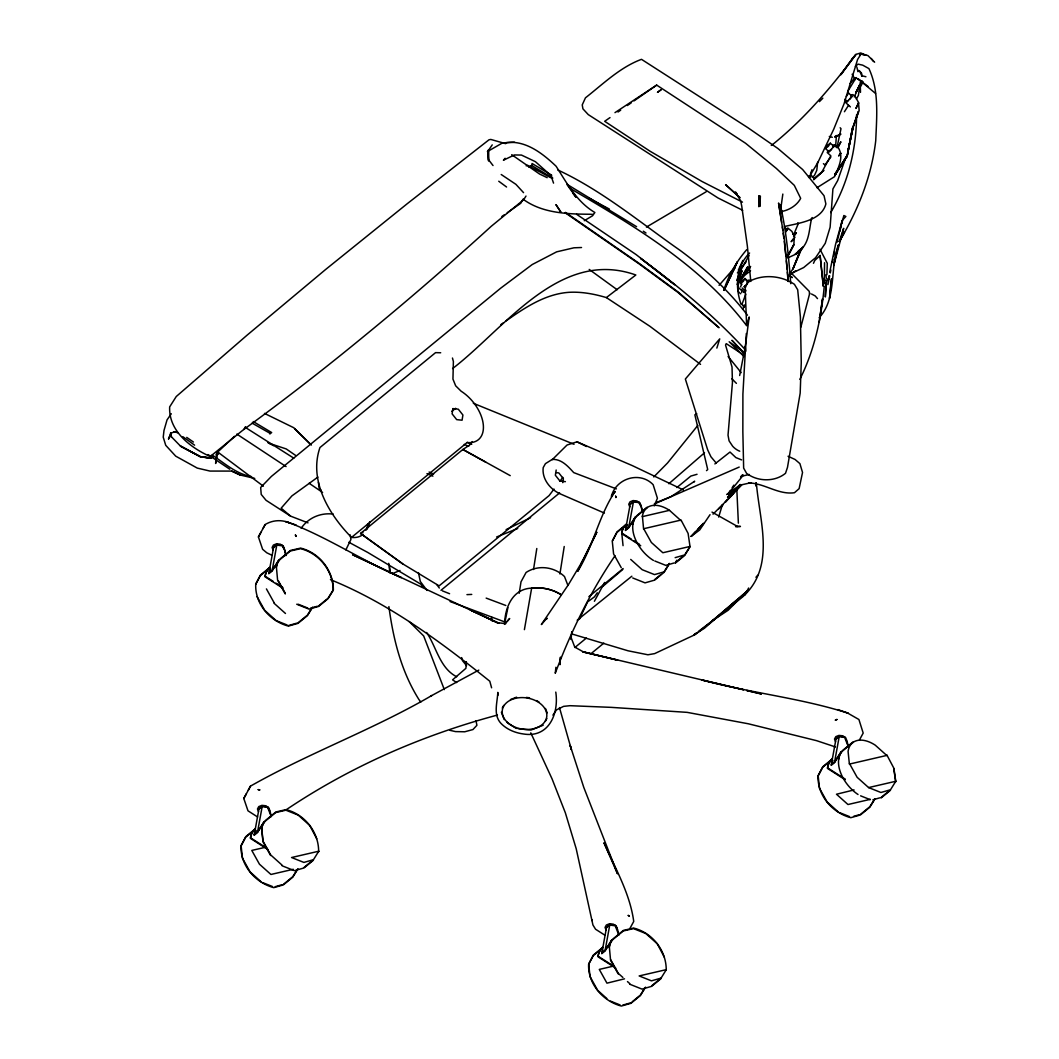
<?xml version="1.0" encoding="UTF-8"?>
<svg xmlns="http://www.w3.org/2000/svg" width="1059" height="1059" viewBox="0 0 1059 1059"><rect width="100%" height="100%" fill="white"/><g stroke="black" fill="none" stroke-linecap="round" stroke-linejoin="round"><path stroke-width="1.5" d="M741.763 292.562L741.777 289.848L744.636 292.456M758.919 195.968L758.734 206.677L760.044 205.975L760.362 196.074L758.919 195.968L760.044 205.975M737.938 290.047L738.11 283.468L742.002 270.654L738.467 279.563M418.464 572.628L420.304 581.47L427.042 590.472M826.92 274.678L827.278 263.281L819.931 249.143M856.559 114.809C856.532 148.856 848.166 183.313 830.693 212.607M826.02 282.038L825.318 296.983L826.642 281.072L828.217 278.464M560.396 657.679L559.986 664.695L560.423 657.109M215.93 458.838L215.652 463.471L216.738 455.608L218.697 453.239L215.97 454.946M466.357 661.743L465.907 668.308L452.577 679.852L456.654 682.565M824.299 283.786L824.551 262.725M756.086 482.798L755.861 486.002L756.166 482.851M835.591 146.804L836.411 135.512M746.33 333.506L742.902 394.067L742.849 431.635L743.643 468.104L746.582 473.347C757.609 481.699 774.672 482.176 785.513 473.294L787.486 467.376L800.18 393.114L801.266 362.615L800.392 316.906L797.692 289.782L794.422 284.315C780.973 275.221 761.725 273.791 747.694 282.329L745.152 288.101L746.608 325.153L749.19 316.959L745.324 346.359L739.659 375.508M571.754 631.654L571.079 639.398L570.894 636.975L574.759 647.089L583.906 652.185L617.847 660.207L582.635 651.722L743.603 689.753L701.72 679.957C750.076 692.904 800.419 697.934 848.127 713.184L837.828 709.57M810.373 177.171L810.572 174.854L814.437 178.389L823.889 170.353L813.577 179.726L821.877 171.968L830.812 155.805L827.264 152.562L827.913 150.841M817.627 162.212L816.793 170.287L814.477 175.397L812.279 177.488M824.259 286.248C821.334 318.388 814.397 350.37 799.836 379.387M555.922 667.249L555.247 673.286C570.629 632.395 590.194 592.127 615.001 555.776M828.76 279.272L828.906 275.803M862.145 81.808L859.498 87.46L858.386 95.456L856.387 98.95M782.839 194.062L780.867 208.027L781.873 213.64L780.298 204.665C786.215 230.597 788.717 257.191 790.742 283.68M819.15 322.399L822.539 298.81L819.812 317.713M841.68 223.873L843.851 215.52L845.876 216.46L842.196 220.51L835.604 244.192L829.74 272.031M519.214 593.265L521.002 581.841L526.085 572.469C538.038 564.553 554.32 566.697 564.5 576.559L567.915 585.428M533.524 569.504L536.807 548.509M556.174 470.011L555.353 475.253L559.973 481.064L565.4 481.66M562.779 482.652L563.401 478.734L558.795 472.91L556.081 472.618M559.92 573.965L564.222 546.51M740.4 286.91L741.949 284.143M744.927 278.477L743.352 281.297L740.215 283.865L741.79 281.059L744.927 278.477L748.276 281.495L747.019 282.21M524.404 629.642L531.644 588.142A32.908 23.073 8.9 0 1 560.767 594.509A32.908 23.073 8.9 0 0 531.644 588.142C512.794 588.791 505.077 607.059 504.64 623.499L507.883 607.694M276.796 545.094L273.513 547.781L268.88 573.171L272.176 570.47L276.796 545.094L282.25 545.822L284.527 550.018L285.904 555.618M264.075 821.625L257.536 832.017L254.253 834.704L258.886 809.328L262.169 806.627L267.609 807.368L270.919 815.761M257.536 832.017L262.169 806.627M633.428 501.86L630.145 504.561L625.512 529.937L628.794 527.25L633.428 501.86L638.868 502.601L641.158 506.798L642.522 512.397M609.746 925.036L606.463 927.737L601.83 953.126L605.126 950.426L609.746 925.036L615.2 925.778L618.509 934.184M839.205 736.68L835.922 739.381L831.289 764.77L834.571 762.07L839.205 736.68L844.645 737.421L847.955 745.814M832.387 262.38L832.996 259.336M833.605 256.291L834.518 251.738M827.926 284.606L829.687 275.83M830.282 272.918L830.865 269.992M839.615 231.564L842.196 220.51M788.24 254.319L787.644 256.728L793.866 244.576L794.25 237.825L791.152 241.717L794.899 237.428L791.907 231.392L787.817 228.042L785.95 229.101M809.764 293.158L800.829 327.244M836.888 242.432L839.244 233.139M839.655 231.59L841.27 225.421M724.237 288.975C728.883 274.625 736.773 261.149 746.661 249.739M718.664 517.044L722.437 504.6M716.85 348.093L719.736 338.854L685.358 379.016L707.69 449.903L710.933 456.773L716.109 462.942M808.533 177.118L808.864 176.125M855.407 66.307L858.055 64.136L862.728 65.168L868.923 68.597C879.288 90.836 876.693 116.755 875.74 140.635C871.583 176.628 857.869 210.688 839.231 241.558L843.679 228.334L833.751 265.478L838.437 244.907C829.554 268.126 837.192 298.506 819.11 317.793M845.691 157.751L837.669 180.612L832.917 188.912L830.124 227.222L825.239 243.345L815.602 257.694L803.662 267.556L789.776 274.255M505.606 142.74C525.37 139.775 542.658 153.476 556.081 166.223C567.015 183.273 576.771 201.885 594.867 212.502L592.537 215.771L584.277 220.709M800.723 249.646L792.939 268.96L789.643 273.526M829.171 150.378L828.734 151.543L825.424 148.472L827.476 145.282L830.322 143.19L833.685 146.195L832.665 146.592M830.322 143.19L828.284 146.367L825.424 148.472M270.548 568.789L268.801 573.726L272.084 571.026L278.623 560.648M254.253 834.704L255.921 830.322M255.828 830.878L254.16 835.273L257.443 832.573L263.982 822.181M627.656 524.655L625.432 530.493L628.715 527.806L635.241 517.414M742.002 304.185L745.827 294.137M602.942 950.201L601.75 953.682L605.033 950.982L611.559 940.604M832.956 760.388L831.196 765.326L834.492 762.626L841.018 752.234M736.76 280.317L740.89 269.926L749.137 255.338M800.683 249.593L792.939 268.96L801.729 248.574L801.134 249.315C809.42 241.677 809.129 229.287 811.432 219.253L810.612 220.351L812.134 217.558M572.032 634.01L628.053 650.795L647.923 654.78L654.647 653.615L695.22 634.566L742.915 596.667C775.612 566.896 759.846 522.272 756.497 484.493M171.002 433.105L168.54 438.956L171.002 433.105L175.384 431.609M810.545 173.477L812.054 169.903L811.631 170.83M836.941 147.73L841.005 128.668L840.171 127.782M744.901 594.999L748.634 588.01M850.986 96.382L851.899 96.104L848.55 93.086L846.34 96.382M846.247 100.499L845.439 102.379L850.377 106.906M525.992 196.061L523.689 199.701L491.23 226.308A2142.251 809.751 -57.4 0 1 366.533 334.181A2142.251 809.738 -57.4 0 1 243.808 429.477M859.498 87.46L861.973 82.231M860.292 86.004L862.198 81.781M854.256 96.898L860.08 84.177M813.458 263.307L814.755 260.501L820.103 255.484L823.306 286.182L820.103 255.484M738.322 270.164L742.822 260.435M793.575 235.072L798.354 223.423L797.692 222.893M579.299 619.383L587.56 601.936L594.456 596.852L597.289 592.775M859.921 84.204L855.725 92.848L862.105 81.212M596.786 532.306L577.711 571.317C593.252 546.325 598.851 515.746 615.067 491.455M838.172 147.254L840.886 141.774L837.616 147.532M596.72 532.359L581.404 563.031L583.84 558.861L568.524 584.489L541.348 624.558L546.947 618.125M839.231 241.558L844.46 232.464M255.656 584.515L260.315 575.659L269.701 567.968A29.864 18.069 50.6 0 0 265.041 576.811L282.727 588.089M612.38 540.725L617.04 531.883L626.412 524.179A29.864 18.069 50.6 0 0 621.765 533.021L623.049 545.663M787.049 257.403L793.866 244.576L787.102 257.311M710.033 514.674L699.695 529.95L691.103 536.423L695.617 531.644M863.125 81.887L860.345 87.05L860.49 92.371M272.216 555.406L266.789 552.798L262.619 549.29L258.422 536.953L260.991 532.214M262.963 528.6L265.147 524.562C272.388 520.088 281.35 519.492 289.173 522.749C328.131 537.495 363.038 561.217 401.335 577.618L352.594 554.717L497.227 622.666L499.186 623.288L470.222 609.918L497.227 622.666L505.778 623.658M257.575 816.952L247.991 810.823L243.795 798.499L246.35 793.76M248.322 790.133L250.506 786.109C309.254 752.777 373.258 729.598 431.754 695.551L430.616 696.16L478.814 670.109M258.422 536.953L265.147 524.562M243.795 798.499L250.506 786.109M502.257 708.074L503.713 705.4M545.385 721.179L546.841 718.505M629.946 928.399L633.732 921.436C629.92 893.412 615.253 868.301 603.974 842.765L617.516 873.807L583.8 787.446L570.179 745.47L571.41 749.653L559.47 707.571M859.405 740.042L863.191 733.08L858.915 719.511L847.346 712.892M594.39 601.274L604.636 582.463M654.263 505.831L657.414 498.246L653.138 484.678C639.914 470.884 616.06 478.191 611.361 496.38L615.16 491.667M523.12 199.079L520.763 203.249L507.261 212.727M738.467 282.952L747.813 266.669L737.223 284.474M808.838 177.541L817.892 162.451L833.751 129.172L844.036 103.822L857.578 59.503L860.782 54.38L859.564 55.094M311.968 607.84L307.467 615.094L298.082 622.798M312.63 607.191L307.388 615.65L298.003 623.354L288.405 626.094C269.846 621.289 254.663 603.564 255.748 583.946L260.408 575.103L269.793 567.399A29.864 18.069 50.6 0 0 265.134 576.255L273.288 581.457M328.118 598.15L333.373 589.678C333.228 570.404 319.355 552.705 300.624 548.099L290.431 550.455L281.045 558.159A29.864 18.069 50.6 0 0 276.399 567.002L277.604 580.2L285.255 593.953M297.341 869.386L292.84 876.64L283.455 884.344M298.003 868.724L292.747 877.196L283.362 884.9L273.778 887.641C255.391 882.862 240.34 865.441 241.028 846.048L245.688 837.206L255.073 829.501A29.864 18.069 50.6 0 0 250.414 838.344L268.086 849.636M669.354 563.401L664.099 571.86L654.515 574.6L642.191 569.702L630.714 559.417M669.262 563.957L664.006 572.416L654.634 580.12L645.037 582.86L632.726 577.962M676.86 560.198L675.364 562.62L683.571 555.882M689.991 546.457L662.841 552.745L651.364 542.473L643.7 528.719L681.043 520.062L688.112 533.432L689.991 546.457L684.749 554.916L675.152 557.656M689.912 547.013L684.657 555.472L675.271 563.176M644.918 987.795L640.417 995.05L632.21 1001.788M645.58 987.147L640.338 995.606L630.952 1003.31L621.355 1006.05C602.981 1001.284 587.917 983.864 588.605 964.471L593.265 955.615L602.65 947.911A29.864 18.069 50.6 0 0 597.991 956.767L615.676 968.045M661.068 978.106L666.323 969.634L639.159 975.935L651.47 980.846L661.068 978.106L651.682 985.81M874.377 799.439L869.876 806.693L860.49 814.397M875.038 798.777L869.783 807.249L860.398 814.953L850.814 817.694C832.427 812.928 817.376 795.508 818.064 776.101L822.724 767.259L832.109 759.555A29.864 18.069 50.6 0 0 827.45 768.397L845.122 779.689M886.82 754.882L893.889 768.252L895.768 781.277L890.513 789.749L880.929 792.489L868.605 787.578L857.128 777.293L849.477 763.539M847.65 91.603L856.175 77.611L855.182 79.584L852.138 74.236M272.176 570.47L278.702 560.092M628.794 527.25L635.334 516.858M605.126 950.426L611.652 940.048M834.571 762.07L841.111 751.678M691.103 536.423L703.52 523.292L697.881 529.262M844.42 111.725L848.537 105.344M730.392 490.396L727.811 494.328L743.299 475.173M732.113 487.762L733.847 485.141M345.869 549.859L350.9 539.547L350.238 534.914M245.648 426.724L243.822 429.411L210.198 456.522C190.342 447.6 168.487 430.907 169.665 406.894L176.257 396.516L246.959 335.279L325.444 269.635L407.252 203.699L489.006 139.788L490.807 139.444L505.673 143.667M834.863 174.258L836.623 171.664M838.397 169.069L847.213 156.123L852.469 127.835L847.332 155.143L835.352 174.589L835.908 172.591M492.236 144.871L487.842 151.291L488.583 161.008L488.464 149.822L488.424 159.552L493.017 165.535M734.84 268.205L729.452 276.108L730.604 277.008M552.904 715.143L556.478 709.914L563.587 706.366L569.98 705.691L611.175 707.359L687.159 712.363L748.276 723.774L816.489 740.638L835.366 746.913L833.923 746.608M834.916 174.206L847.213 156.123L834.638 175.582L847.332 155.143L853.091 127.054L859.167 110.48L858.492 102.842L855.937 108.442L858.77 102.961L855.037 96.223L852.826 94.595L851.476 94.992M702.183 525.383L702.845 524.457M748.144 282.382L748.938 281.244L746.688 284.341M786.811 230.478L787.605 229.353L785.46 232.252M743.921 307.295L744.715 306.17L742.571 309.069M833.248 147.373L833.949 146.394L828.76 151.98L831.606 149.412M732.444 494.54L733.887 492.581M741.194 279.152L750.632 266.418M855.063 77.678L850.192 83.542M830.852 157.036L824.921 164.966L823.425 163.655M554.003 489.086L549.078 495.599L439.114 585.865L402.738 563.878L360.563 533.471L462.876 449.479L469.375 445.243A39.633 26.25 53.7 0 0 472.248 441.59M559.907 481.263L562.858 477.344M742.28 277.59L750.288 267.12M794.528 235.204L796.408 232.755L793.575 236.422M737.607 282.899L749.587 267.675M746.052 261.97L737.368 272.878M849.517 99.52L852.018 96.462L846.79 101.982L847.822 101.095M749.587 253.008C735.926 266.458 735.065 286.486 740.89 303.88M731.729 495.506L713.025 514.158M697.815 425.466L667.501 463.021L653.774 476.934M860.146 82.681L861.814 80.722M507.009 621.593L509.683 618.482L504.494 624.386M755.941 577.274L757.635 575.315M171.306 413.765L167.044 419.893L163.986 430.51L163.232 437.155L165.733 445.323L175.728 456.164L197.265 468.091L209.986 471.07L231.802 471.083L240.3 475.041L254.742 478.416M505.117 158.268L503.422 160.213L514.422 154.958L521.465 155.064L535.404 161.67L551.686 176.204M719.061 285.334L735.37 266.736M743.934 292.456L745.893 290.245M727.348 499.874L725.163 502.31L741.631 485.075M740.585 476.934L742.597 474.697M301.153 528.269C308.381 517.692 320.652 512.543 333.254 514.078M740.188 484.493L727.546 497.439L740.148 484.651M819.428 101.638L822.83 98.183M552.242 459.685L567.055 445.018L576.996 441.815L632.448 465.669L683.333 489.92M746.794 284.143L743.961 286.936L744.768 286.234M234.449 436.321L217.73 452.021L263.373 486.187M718.584 508.942L723.271 504.547M706.499 470.633L707.716 469.561L694.863 414.837L696.743 413.738M693.46 482.308L694.691 481.236L670.916 496.697L655.481 502.906M668.838 483.738L704.5 452.815M737.501 599.553L704.394 628.278L693.883 634.87L696.425 632.951M742.412 595.343L746.092 592.18L728.115 610.275L711.701 621.09M631.852 576.215L577.195 620.217M602.624 586.567L622.692 569.517M452.59 368.572C505.381 328.038 559.708 247.965 635.85 274.996L606.357 297.579C594.231 293.952 581.523 291.596 568.895 292.324C545.319 293.978 524.986 307.534 506.242 320.811M591.107 653.602L603.842 643.117M273.606 547.225L276.889 544.525L282.329 545.266L284.619 549.462L285.983 555.062M440.69 352.766L435.567 352.634L319.95 447.547C308.579 480.415 328.925 514.581 351.522 537.416L467.151 442.503A32.763 19.817 50.6 0 0 483.235 424.156A32.763 19.817 50.6 0 0 461.128 391.208L455.661 385.807L452.948 379.109L453.384 361.529L452.458 358.021M318.733 605.854L326.94 599.103M440.981 590.3L559.602 492.925M258.965 808.772L262.248 806.071L267.702 806.812L269.992 811.009L271.356 816.608M630.237 504.005L633.52 501.304L638.961 502.045L641.251 506.242L642.614 511.841M647.062 507.235L637.677 514.939A29.864 18.069 50.6 0 0 633.017 523.781A29.864 18.069 50.6 0 0 653.456 560.449M646.97 507.791L637.597 515.495A29.864 18.069 50.6 0 0 632.938 524.337M676.86 487.55L690.839 476.073L697.047 474.286M588.87 596.694L623.142 568.564M726.673 494.5L739.897 485.194L750.884 482.719L748.753 482.904C764.651 483.288 778.378 495.016 794.462 492.726L799.121 488.649L802.537 472.473L799.902 463.63L795.071 459.474L788.042 456.257M304.092 867.387L312.312 860.649M654.714 579.564L660.578 574.759M313.398 860.239L304.012 867.943L294.415 870.683L282.104 865.785M574.878 647.512L586.355 638.087M606.555 927.181L609.838 924.481L615.279 925.222L617.569 929.418L618.933 935.018M836.001 738.825L839.284 736.124L844.738 736.865M852.839 742.055L843.454 749.759A29.864 18.069 50.6 0 0 838.794 758.601A29.864 18.069 50.6 0 0 858.028 794.502M852.747 742.611L843.361 750.315A29.864 18.069 50.6 0 0 838.715 759.157M881.128 797.44L889.348 790.702M660.975 978.662L651.589 986.366L642.006 989.106L629.681 984.195M881.048 798.009L890.434 790.305M750.566 270.76L740.387 278.636M451.849 411.289L455.648 408.297M714.878 463.935L730.008 452.047L735.886 457.594L741.618 459.91M698.953 631.032L715.407 618.535L747.283 591.054L712.8 620.283M771.27 145.44L773.864 143.508C805.489 117.748 831.633 86.878 855.937 54.419L860.702 52.95L865.958 55.147L862 54.274L867.864 55.531L874.628 62.229M317.899 477.093L291.9 495.903L281.151 508.174L290.563 516.13L308.01 522.855M789.021 275.433L795.693 270.694M500.841 324.636L503.541 322.73M501.86 216.513L504.561 214.62M610.01 117.589L604.676 121.308L649.988 151.185L701.958 181.46L742.478 202.137M618.019 112.016L620.68 110.162M627.352 105.529L631.349 102.736M634.023 100.883L656.686 85.104L745.549 143.243L776.393 168.487L794.316 185.378L800.67 198.364C796.937 205.512 788.981 210.264 781.145 211.588M794.885 233.324L792.873 234.185M285.97 809.91C350.622 766.385 422.289 735.198 497.439 715.063M487.365 151.609L502.496 142.925L514.568 142.224M614.975 112.638L656.686 85.104M798.34 250.89L801.994 248.508L795.163 254.345L803.384 246.946L796.739 253.763L787.737 257.906M213.256 456.641L210.542 458.348L211.482 457.978L200.522 456.839L180.414 446.117L200.667 456.72L210.966 458.176L200.522 456.839L180.295 445.892L170.83 436.202L171.465 437.115L170.486 433.105M816.966 187.734L834.518 176.668C838.291 167.851 844.248 156.811 838.251 147.704L834.598 144.673L833.089 145.255M363.25 531.817L360.563 533.471L402.738 563.878M706.154 191.785L646.414 227.089M529.235 167.031L531.75 165.548L532.068 163.51L551.673 175.185M529.09 167.097L531.75 165.548L552.811 178.097M785.685 230.306L786.943 229.604L784.706 227.592M740.625 279.602L741.763 278.954L737.461 283.891M747.283 280.992L749.15 279.933M743.074 305.919L744.927 304.86M834.902 137.339L840.502 134.241M840.568 134.096L837.775 135.592L840.74 134.016M530.599 517.692L506.109 529.619M517.732 528.494L496.631 536.979M739.208 467.072L654.263 503.978M393.048 573.369L399.984 570.483M510.478 699.575L516.58 697.166M543.201 725.203L530.996 730.022L517.957 728.632M847.637 93.364L848.55 93.086M526.191 165.826L527.739 165.363L551.077 177.859M310.512 608.197L317.356 606.238M288.498 625.538L296.719 623.182M673.987 563.017L665.767 565.36L654.819 560.992M275.234 886.687L282.078 884.728M872.92 799.797L879.764 797.837M853.633 816.357L859.114 814.781M622.811 1005.097L631.032 1002.754M545.689 619.012L547.172 618.641M854.07 789.921L836.491 794.237L847.968 804.522L870.326 799.333M624.519 978.834L606.953 983.162L599.288 969.409L613.293 966.152M669.473 510.332L642.323 516.633A29.864 18.069 50.6 0 1 669.473 510.332L680.95 520.618M265.796 847.187L251.79 850.43L259.455 864.184L270.932 874.469L293.29 869.28M868.605 787.578L895.768 781.277M741.366 476.259L749.388 474.511M466.953 594.629L471.745 594.417M581.537 247.515L573.938 247.806L556.65 251.843L532.2 264.551L500.761 288.127L271.408 476.404L260.673 487.458L261.216 494.407L266.047 500.298L290.563 516.13M737.567 526.495L735.568 526.548L740.44 526.442L737.567 526.495L712.019 512.106M784.428 226.547C798.605 223.065 821.559 220.788 825.874 203.937L824.048 195.743L802.643 169.519L777.928 148.525L747.826 127.662L641.489 59.33C620.097 67.26 603.114 83.979 585.455 97.825L582.238 104.894L582.927 108.852L588.274 114.61L718.002 197.967L742.677 210.291M593.027 214.408L589.784 214.249C567.253 214.077 542.433 213.256 523.503 199.502M526.257 697.431L529.513 697.775M449.929 730.313L455.502 731.597L464.742 731.782L472.963 729.545L476.907 725.296L475.981 720.663M861.695 75.692L865.918 76.751M251.632 476.656C236.435 474.061 224.654 463.326 212.197 455.052M829.303 136.452L832.308 137.299M174.1 431.648L178.203 432.932M269.211 443.337L286.234 448.937L295.66 455.449M296.149 525.026L285.718 521.584L289.173 522.749M450.062 601.552L505.434 622.163M486.16 598.11L505.818 605.483M616.378 488.887L573.713 472.605C568.061 466.397 561.442 458.825 552.229 459.421L545.438 463.643L543.214 467.588C541.784 478.615 549.82 488.848 559.351 493.494L604.411 513.072M473.333 403.28L574.044 444.29M442.41 590.869L449.585 593.715M860.596 795.825L870.18 799.638M839.946 812.769L849.53 816.595M298.188 604.226L307.772 608.051M296.732 604.239L309.056 609.15L318.64 606.41L328.025 598.706L333.281 590.234C333.135 570.96 319.262 553.275 300.531 548.655L290.351 551.011L280.966 558.715A29.864 18.069 50.6 0 0 276.306 567.558M287.135 624.995L276.174 620.627L264.697 610.341L257.046 596.601M610.5 1001.126L620.071 1004.951M262.91 882.716L272.494 886.529M467.271 442.384L471.732 444.277M426.962 473.625L432.906 476.14M464.252 444.396L468.687 446.342M429.08 472.036L433.621 474.035M330.434 579.63C389.275 603.537 440.703 641.873 489.787 681.228L491.601 687.807M231.669 471.083L240.3 475.041M547.185 177.674L539.587 174.047L511.709 154.693M264.485 413.407L293.74 427.717L311.386 445.058M576.996 441.815L586.421 446.501M557.656 169.89C602.319 190.646 640.324 222.655 680.487 250.652C705.493 269.158 728.552 290.444 747.482 315.211M811.525 293.992L815.205 295.938L817.495 298.612M267.742 442.543L273.526 445.627M588.989 198.165L609.402 209.1M348.848 542.248L367.738 552.441L420.86 584.197L422.673 586.924M456.707 676.767C439.776 668.176 436.467 647.036 426.631 632.488M510.226 475.637L462.876 449.479L485.75 462.134M252.108 423.123L270.416 433.528L269.621 433.78L271.686 432.562L253.233 421.548M567.068 184.359L636.591 226.679M569.663 188.131C634.142 225.924 700.859 265.253 746.727 325.775M789.604 276.081L792.225 277.67M245.158 427.293L293.78 458.15M857.896 70.318L859.987 71.641L861.854 76.023M621.765 533.021L631.283 539.097M633.997 540.831L639.437 544.3M640.708 545.729L621.673 533.577A29.864 18.069 50.6 0 1 626.332 524.734L616.947 532.439L612.287 541.281L613.585 553.923L621.249 567.677M845.214 779.133L827.529 767.841A29.864 18.069 50.6 0 1 832.189 758.999L822.803 766.703L818.157 775.545L819.441 788.187L827.105 801.941L838.582 812.227M536.622 700.581L539.19 702.21M507.354 722.741L516.315 728.46M276.015 583.191L282.806 587.533M605.152 935.362L595.555 929.233L592.934 924.984L576.189 848.683L565.347 812.796L552.043 778.842L530.784 732.828M613.042 965.755L598.083 956.211A29.864 18.069 50.6 0 1 602.743 947.355L593.358 955.059L588.698 963.902L589.995 976.544L597.647 990.297L606.833 998.531M266.815 848.206L250.493 837.788A29.864 18.069 50.6 0 1 255.153 828.945L245.767 836.65L241.108 845.492L242.405 858.134L250.07 871.888L261.547 882.173M229.816 469.243L208.014 454.576M789.207 275.314L791.933 277.114M617.159 289.716L589.201 269.423M606.357 297.579L649.935 326.318L700.542 364.362M236.832 434.084L286.076 466.582M643.316 231.193L646.003 232.993M501.211 174.51L515.892 184.332L523.556 192.659M576.599 214.289L636.062 254.544L674.649 284.712L640.629 258.409C677.786 285.599 713.435 315.225 744.742 349.099M309.135 483.288L322.598 492.435M744.199 355.281L726.236 343.632L725.547 345.075L732.021 366.97L732.444 382.564L728.023 435.156L729.082 440.848L732.669 446.263A20.293 15.435 70.7 0 0 739.751 451.213M824.021 279.258L826.642 281.072M565.453 212.396L639.874 263.876L678.25 292.085L719.008 327.721L677.892 292.377L639.517 264.168L565.096 212.687M186.715 437.393L193.426 442.04M194.604 445.177L182.889 436.718M744.954 353.177L729.174 341.779L744.04 356.592M498.749 181.235L506.559 187.006M857.38 78.485L868.195 86.586M863.006 82.615L857.816 78.644L875.541 93.457M745.205 279.285L747.442 281.178M742.107 287.995L745.721 291.225M274.003 603.206L285.48 613.479M622.891 977.47L618.297 973.353L610.633 959.6M627.471 981.574L629.774 983.639M282.184 865.229L270.707 854.944L263.056 841.19L261.758 828.548A29.864 18.069 50.6 0 1 266.418 819.706L275.803 812.001L285.983 809.632C304.899 814.292 318.878 832.281 318.64 851.78M740.704 303.404L744.067 306.422M738.163 287.333L741.366 290.272M738.308 291.596L740.678 293.753M731.795 378.685L736.402 383.358M844.711 99.321L846.909 101.373M790.663 272.534L809.208 291.304L809.619 294.018M294.587 428.63L310.406 444.237M409.145 621.54L423.679 635.956L444.317 689.594M744.345 353.375L731.941 340.31L744.318 353.627M859.127 70.569L861.496 73.124L862.185 76.063M321.062 490.238L319.13 488.159L318.402 482.242M741.194 372.649L728.102 356.499M737.329 194.247L735.396 191.983L740.625 200.76L741.724 206.002L747.363 246.045L750.791 281.456M466.582 665.687L462.505 660.697L461.658 657.586M572.773 193.109L575.725 196.974M871.253 58.457L873.543 61.475M420.82 702.038L418.901 699.496C401.189 671.287 393.26 639.186 388.891 606.608M436.811 584.581L439.313 588.023M567.32 185.1L575.871 196.881M618.204 973.909L610.553 960.156L609.349 946.958A29.864 18.069 50.6 0 1 613.995 938.115L623.38 930.411L633.573 928.055C652.49 932.701 666.468 950.691 666.23 970.19M278.451 581.02L285.348 593.397M266.418 588.897L274.082 602.65M270.627 855.5L262.963 841.746L261.666 829.104A29.864 18.069 50.6 0 1 266.325 820.262L275.711 812.557L285.89 810.201L298.214 815.099L309.691 825.385L316.76 838.754M664.337 957.177L657.282 943.794L645.805 933.522L633.481 928.611L623.301 930.967L613.916 938.671A29.864 18.069 50.6 0 0 609.256 947.514M846.723 740.36L845.691 737.699L842.726 735.806L838.953 735.409L835.816 736.64L834.505 739.05L835.538 741.71M640.947 505.527L639.914 502.879L636.949 500.986L633.176 500.576L630.039 501.82L628.742 504.23L629.761 506.89M545.451 708.445L547.159 712.866M617.265 928.717L616.245 926.056L613.28 924.163L609.507 923.766L606.357 925.01L605.06 927.419L606.079 930.067M501.384 712.23L504.23 719.617M284.315 548.761L283.296 546.1L280.331 544.207L276.558 543.81L273.421 545.054L272.11 547.463L273.129 550.124M269.674 810.307L268.655 807.646L265.69 805.753L261.917 805.356L258.78 806.587L257.469 808.997L258.502 811.657M550.799 175.132L553.553 183.128M847.028 741.062L848.391 746.661M209.96 455.502L210.198 456.522M856.85 66.995L857.936 71.655M555.776 692.096C559.033 713.554 548.959 738.282 523.331 733.966C514.926 732.802 506.784 729.466 500.841 723.257C493.004 714.64 497.412 702.633 497.796 692.387L498.233 695.022M491.588 617.013L492.263 621.196M781.635 222.35L778.564 203.01L784.441 240.102L788.306 281.548M825.861 274.784L826.444 278.782M893.796 768.808L895.676 781.833M389.937 572.985L388.746 563.322M782.363 227.023L782.786 230.187M783.197 233.364L783.832 238.129M389.58 566.631L390.136 571.489M784.256 241.293L785.884 255.854M745.324 346.359L745.827 351.178M642.403 516.077L643.607 529.275M786.334 260.805L787.089 269.039M787.353 272.189L788.002 281.244M736.812 489.232L738.375 523.159M216.565 452.352L216.711 457.898M363.144 534.265A32.763 19.817 50.6 0 1 351.522 537.416M367.738 523.834A32.763 19.817 50.6 0 1 366.52 529.394M369.657 521.743A39.633 21.524 47.9 0 1 365.937 530.162M830.653 285.996L829.528 298.386L831.527 278.689L830.653 285.996M556.054 204.797L560.78 211.959L556.054 204.797M452.908 408.615L452.087 413.831L456.681 419.629L462.081 420.211L462.902 414.996L458.309 409.198L452.908 408.615M835.101 136.505L836.385 136.346L835.101 136.505M853.17 126.842L847.637 152.456L853.091 127.054L858.359 111.539L853.17 126.842M592.127 919.821L592.259 920.642L592.127 919.821M737.382 261.838L724.065 290.351L737.382 261.838M318.733 851.224L313.477 859.683L303.893 862.423L291.569 857.525L318.733 851.224M840.767 153.251L838.781 155.792L840.767 153.251M852.482 58.311L840.846 74.752L855.937 54.419L852.482 58.311M836.901 719.485L835.405 720.107L836.901 719.485M259.72 789.895L258.211 789.63L259.72 789.895M661.107 89.737L657.533 92.279L661.107 89.737M615.941 497.478L615.663 496.208L615.941 497.478M886.727 755.438L849.384 764.095L848.087 751.453A29.864 18.069 50.6 0 1 875.25 745.165L886.727 755.438M629.324 916.061L628.252 915.439L629.324 916.061M296.083 536.37L295.421 535.02L296.083 536.37M761.249 693.936L746.807 690.521L761.249 693.936M736.534 194.525L725.6 184.703L740.003 197.702L736.534 194.525M507.34 722.304A22.464 15.753 8.9 0 0 545.464 720.663A22.464 15.753 8.9 0 0 520.737 697.616A22.464 15.753 8.9 0 0 507.34 722.304"/></g></svg>
